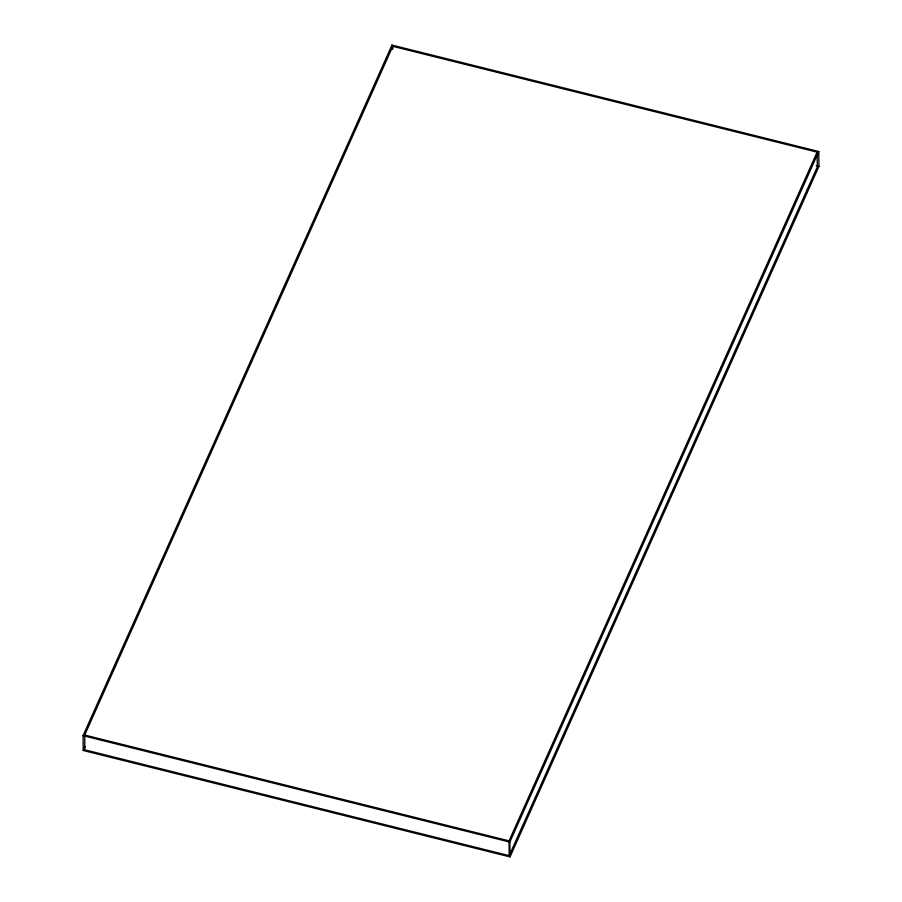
<?xml version="1.0" encoding="UTF-8"?>
<svg xmlns="http://www.w3.org/2000/svg" width="902" height="902" viewBox="0 0 902 902"><rect width="100%" height="100%" fill="white"/><g stroke="black" fill="none" stroke-linecap="round" stroke-linejoin="round"><path stroke-width="1.35" d="M83.063 735.671L391.975 45.1L818.757 151.513L818.937 166.329L510.025 856.9L83.243 750.487L83.063 735.671L509.844 842.085L510.025 856.9M84.698 735.051L392.787 46.329L817.122 152.134L817.302 166.949L509.213 855.671L84.878 749.866L84.698 735.051L509.044 840.867L509.213 855.671M83.243 750.487L84.968 746.63M509.044 840.867L817.122 152.134M509.844 842.085L818.757 151.513M816.209 165.652L818.937 166.329M392.787 46.329L392.821 49.012M391.975 45.1L392.02 49.136"/></g></svg>
